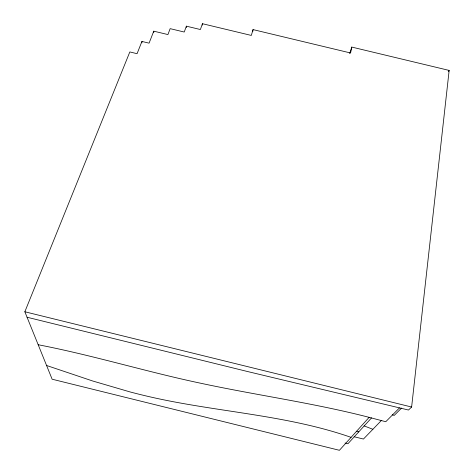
<?xml version="1.0" encoding="UTF-8"?>
<svg xmlns="http://www.w3.org/2000/svg" width="474" height="474" viewBox="0 0 474 474"><rect width="100%" height="100%" fill="white"/><g stroke="black" fill="none" stroke-linecap="round" stroke-linejoin="round"><path stroke-width="0.71" d="M186.306 27.611L186.365 26.165L200.395 29.53L202.416 23.7L251.309 35.431L253.045 29.595L350.582 52.987L351.779 47.08L449.151 70.419L411.622 407.024L408.499 410.034L247.594 371.539L27.054 317.23M202.321 25.152L202.416 23.7M252.743 31.657L253.045 29.595M349.705 53.615L351.779 47.08M186.365 26.165L184.244 32.036L170.148 28.653L167.926 34.572L153.76 31.166L149.085 43.164L141.927 41.439L137.069 53.686L129.829 51.939L24.849 311.768L52.128 379.212L339.42 450.3L369.127 417.339L385.765 421.724L399.487 407.889M448.534 71.663L449.151 70.419M371.575 417.855L347.904 443.753L345.031 443.042M381.457 420.42L363.445 439.037L354.155 436.744M401.573 408.067L394.238 415.39L392.217 414.815M38.181 344.74C92.661 355.222 145.767 371.622 200.028 383.093C256.256 395.203 313.391 402.941 369.127 417.339M24.849 311.768L411.622 407.024M351.086 437.36C286.788 414.916 218.111 412.208 152.089 397.331A230.72 81.652 16.6 0 1 130 391.915L92.774 381.019L46.576 365.49M356.833 431.192L358.759 431.873M364.073 425.877L372.872 429.296M141.927 41.439L141.969 42.838M153.76 31.166L153.772 32.516"/></g></svg>
